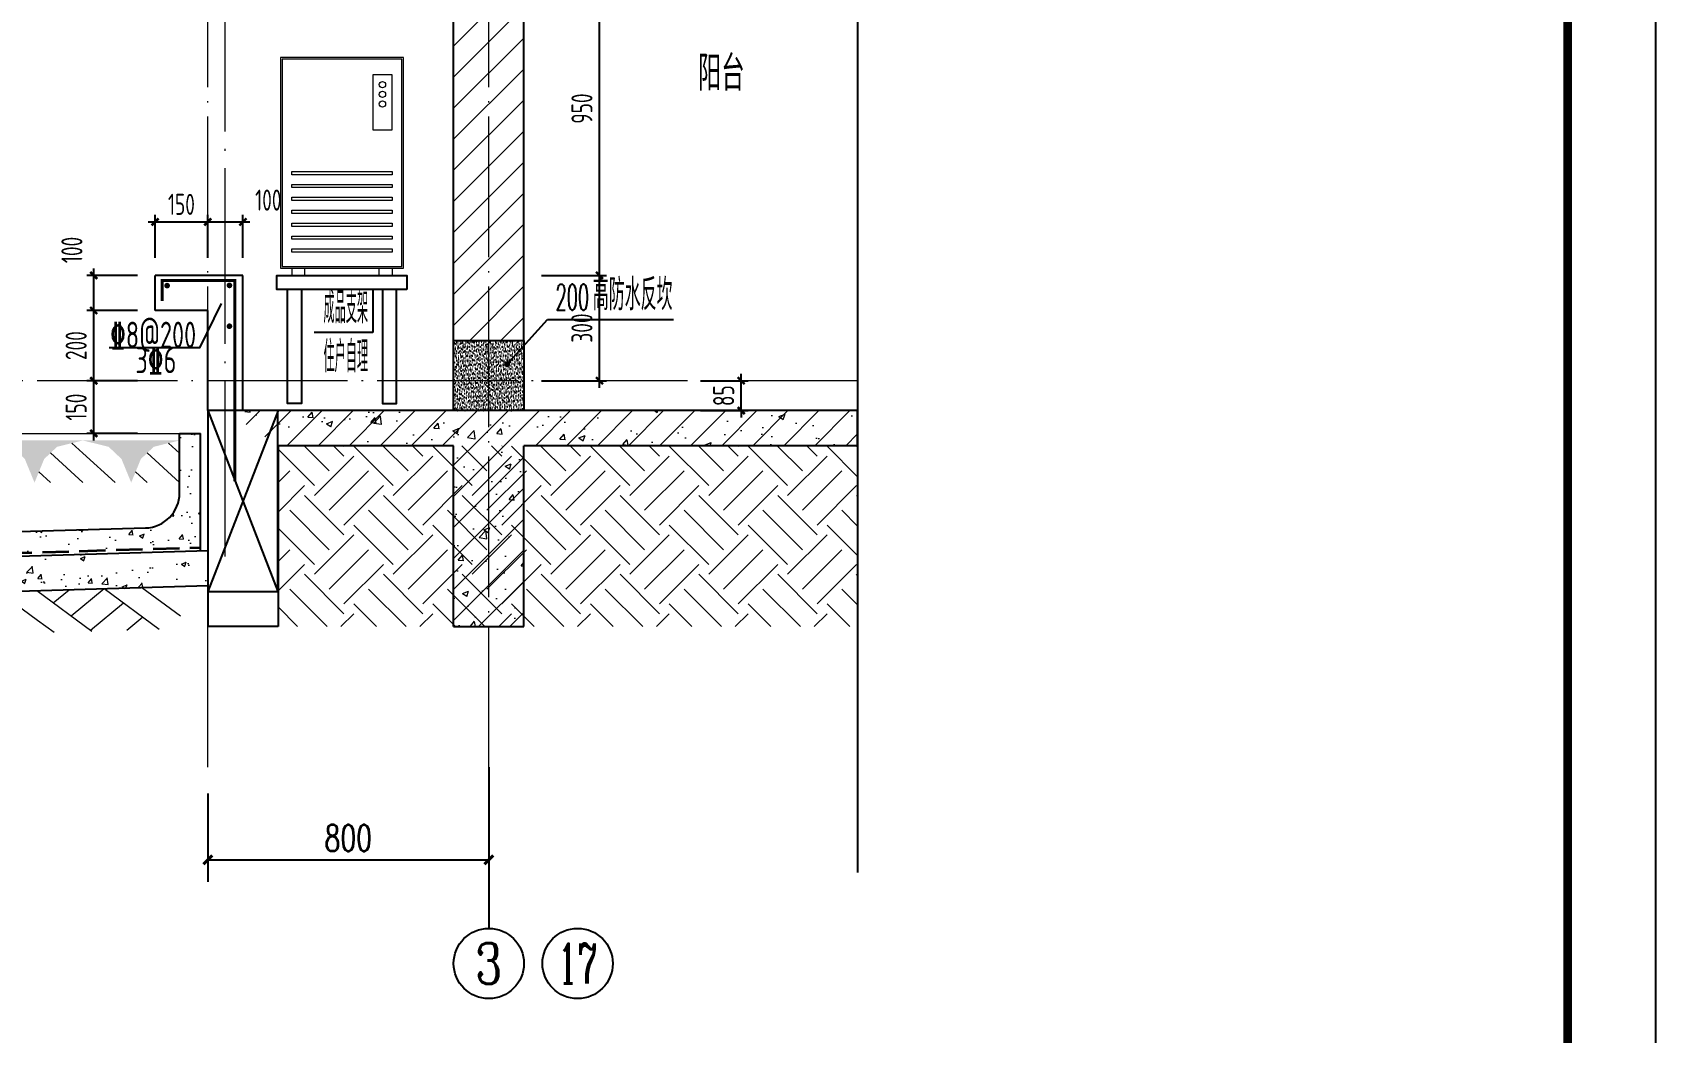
# Model space of a CAD drawing. Extents: x -1712635 to -854203, y -534641 to -21985.
# Drawn here: x -974097 to -969477, y -165747 to -162899 of the extents above; entities that cross this region are included whole.
import ezdxf
from ezdxf.enums import TextEntityAlignment as Align

# ---------------------------------------------------------------- set-up
doc = ezdxf.new("R2010")
doc.units = 0
doc.header["$LTSCALE"] = 1000
doc.linetypes.add('DASH', pattern=[0.35, 0.25, -0.1])
doc.linetypes.add('DOTE', pattern=[2.42, 2, -0.2, 0.02, -0.2])
doc.layers.get('0').update_dxf_attribs({"linetype": 'CONTINUOUS'})
doc.layers.get('Defpoints').update_dxf_attribs({"linetype": 'CONTINUOUS'})
for name, color, linetype in [('A-AXIS_TEXT', 7, 'CONTINUOUS'), ('AXIS', 3, 'CONTINUOUS'), ('COLUMN', 4, 'CONTINUOUS'), ('DIM', 2, 'CONTINUOUS'), ('DIM_IDEN', 67, 'CONTINUOUS'), ('DIM_SYMB', 3, 'CONTINUOUS'), ('PUB_TEXT', 2, 'CONTINUOUS'), ('REIN', 6, 'CONTINUOUS'), ('S-大样-砼线', 7, 'CONTINUOUS'), ('S-引出线', 40, 'CONTINUOUS'), ('TEXT', 2, 'CONTINUOUS'), ('WALL', 2, 'CONTINUOUS'), ('yichutu', 7, 'CONTINUOUS'), ('空调外机', 8, 'CONTINUOUS'), ('立面-看线', 251, 'CONTINUOUS')]:
    doc.layers.add(name, color=color, linetype=linetype)
for name, color, linetype, lineweight in [('AXIS_TEXT', 7, 'CONTINUOUS', 20), ('DOTE', 19, 'DOTE', 9), ('PUB_HATCH', 8, 'CONTINUOUS', 9), ('图框', 9, 'CONTINUOUS', 18), ('填充', 251, 'CONTINUOUS', 5), ('平面-空调室外机', 143, 'CONTINUOUS', 9), ('立面-中轮廓线', 30, 'CONTINUOUS', 35), ('粉刷', 251, 'CONTINUOUS', 9)]:
    doc.layers.add(name, color=color, linetype=linetype, lineweight=lineweight)
doc.styles.add('_TCH_AXIS', font='COMPLEX', dxfattribs={"bigfont": 'GBCBIG'})
doc.styles.add('_TCH_DIM_T3', font='SIMPLEX', dxfattribs={"width": 0.705882, "bigfont": 'GBCBIG'})
doc.styles.add('COMPLEX', font='COMPLEX')
doc.styles.add('DIM_FONT_T3', font='SIMPLEX', dxfattribs={"width": 0.705882, "bigfont": 'GBCBIG'})
doc.styles.add('TSSD_DIMENSION', font='Tssdeng.shx', dxfattribs={"width": 0.7, "bigfont": 'tssdchn.shx'})
doc.styles.add('TSSD_REIN', font='tssdeng.shx', dxfattribs={"width": 0.7, "height": 300, "bigfont": 'tssdchn.shx'})
doc.dimstyles.new('_TCH_ARCH&&25', dxfattribs={"dimtxt": 74.375, "dimasz": 25, "dimexe": 62.5, "dimexo": 75, "dimgap": 25, "dimtad": 1, "dimdec": 0, "dimzin": 0, "dimdsep": 46, "dimtxsty": '_TCH_DIM_T3', "dimblk": 'ARCHTICK', "dimcen": 0.09, "dimclrt": 7, "dimazin": 0, "dimtfac": 1, "dimtdec": 0, "dimtix": 1, "dimtmove": 2, "dimatfit": 3, "dimldrblk": 'ARCHTICK', "dimfxl": 0, "dimtolj": 1, "dimtzin": 0, "dimarcsym": 0})
doc.dimstyles.new('TSSD_20_20', dxfattribs={"dimtxt": 60, "dimasz": 20, "dimexe": 20, "dimexo": 50, "dimgap": 20, "dimtad": 1, "dimdec": 0, "dimzin": 0, "dimdsep": 46, "dimtxsty": 'TSSD_DIMENSION', "dimblk": 'ARCHTICK', "dimblk1": 'ARCHTICK', "dimblk2": 'ARCHTICK', "dimcen": 0, "dimdle": 20, "dimclrt": 7, "dimadec": 0, "dimazin": 0, "dimtfac": 1, "dimtdec": 0, "dimtix": 1, "dimtmove": 2, "dimatfit": 3, "dimfxl": 0, "dimtolj": 1, "dimtzin": 0, "dimarcsym": 0})
pattern_1 = [(50, (28072.99, 249033.25), (143.452037, -12.550427), [15, -165]), (355, (28072.99, 249033.25), (-27.750267, 150.438427), [12, -132]), (100.4514, (28084.94, 249032.2), (115.701876, 137.88791), [12.74804, -140.22842]), (46.1842, (28072.99, 249073.25), (213.44821, -33.1038), [22.5, -247.5]), (96.6356, (28090.77, 249070.5), (186.93254, 194.82357), [19.12206, -210.3426]), (351.1842, (28072.99, 249073.25), (186.93239, 194.82372), [18, -198]), (21, (28092.99, 249063.25), (119.38141, -80.52378), [15, -165]), (326, (28092.99, 249063.25), (48.663066, 145.03001), [12, -132]), (71.4514, (28102.93, 249056.54), (168.044526, 64.5061), [12.74804, -140.22842]), (37.5, (28072.986, 249033.25), (2.431971, 66.578771), [0, -130.4, 0, -134, 0, -132.5]), (7.5, (28072.986, 249033.25), (52.613907, 78.882342), [0, -76.4, 0, -127.4, 0, -50.5]), (327.5, (28028.386, 249033.25), (106.764487, -4.510974), [0, -50, 0, -156, 0, -207]), (317.5, (28008.39, 249033.25), (116.637234, 20.020996), [0, -65, 0, -103.6, 0, -147])]
pattern_2 = [(45, (-1569657.01, 4552.52), (-44.194174, 44.194174), []), (50, (-1569657.01, 4552.52), (179.315046, -15.688034), [18.75, -206.25]), (355, (-1569657.01, 4552.52), (-34.687833, 188.048033), [15, -165]), (100.4514, (-1569642.07, 4551.21), (144.627345, 172.359886), [15.93505, -175.28553]), (46.1842, (-1569657, 4602.52), (266.81026, -41.37975), [28.125, -309.375]), (96.6356, (-1569634.78, 4599.07), (233.66568, 243.52947), [23.90257, -262.92825]), (351.1842, (-1569657, 4602.52), (233.66549, 243.52965), [22.5, -247.5]), (21, (-1569632.01, 4590.02), (149.226763, -100.654723), [18.75, -206.25]), (326, (-1569632.01, 4590.02), (60.828833, 181.28751), [15, -165]), (71.4514, (-1569619.58, 4581.63), (210.055657, 80.632624), [15.93505, -175.28553]), (37.5, (-1569657.01, 4552.52), (3.039964, 83.2234635), [0, -163, 0, -167.5, 0, -165.625]), (7.5, (-1569657.01, 4552.52), (65.767384, 98.602928), [0, -95.5, 0, -159.25, 0, -63.125]), (327.5, (-1569712.76, 4552.52), (133.455609, -5.638718), [0, -62.5, 0, -195, 0, -258.75]), (317.5, (-1569737.76, 4552.52), (145.796542, 25.026246), [0, -81.25, 0, -129.5, 0, -183.75])]

# ---------------------------------------------------------------- blocks, each defined once
blk = doc.blocks.new('GFDDDDRG')
at = {"layer": '图框'}
blk.add_lwpolyline([(923309.8, -107437), (923309.8, -159999.5), (893609.8, -159999.5), (893609.8, -107437)], close=True, dxfattribs=at)
blk.add_lwpolyline([(923309.8, -107437), (923309.8, -159999.5), (893609.8, -159999.5), (893609.8, -107437)], close=True, dxfattribs=at)
at = {"layer": '图框', "const_width": 50}
blk.add_lwpolyline([(894109.8, -159499.5), (922809.8, -159499.5), (922809.8, -108687), (894109.8, -108687)], close=True, dxfattribs=at)
blk = doc.blocks.new('$LINEPAT$素土夯实')
at = {"color": 0}
for p, q in [((0, -210), (210, 0)), ((120, -300), (420, 0)), ((420, 0), (607.5, -187.5)), ((495, -300), (795, 0)), ((615, 0), (705, -90)), ((315, -105), (502.5, -292.5)), ((210, -210), (300, -300)), ((705, -300), (795, -210))]:
    blk.add_line(p, q, dxfattribs=at)
blk = doc.blocks.new('$LinePat$自然土壤')
at = {"color": 0}
for p, q in [((0, -90), (71, -19)), ((0, -300), (211, -89)), ((420, -300), (630, -90)), ((210, -300), (286, -224))]:
    blk.add_line(p, q, dxfattribs=at)
for points in [[(0, 0), (630, 0), (168, -45), (462, -45)], [(168, -45), (462, -45), (252, -132), (378, -132)], [(252, -132), (378, -132), (315, -300)]]:
    blk.add_solid(points, dxfattribs=at)
blk = doc.blocks.new('sanshui')
at = {"layer": '粉刷'}
h = blk.add_hatch(dxfattribs=at)
h.set_pattern_fill('混凝土', color=256, scale=20)
h.set_pattern_definition(pattern_1)
edge = h.paths.add_edge_path()
edge.add_line((346317.8, 427329.6), (346257.8, 427329.6))
edge.add_line((346257.8, 427329.6), (346257.8, 427160.3))
edge.add_arc((346157.8, 427160.3), 100, 271.7184, 360, ccw=False)
edge.add_line((346160.8, 427060.3), (345137.8, 427029.6))
edge.add_line((345137.8, 427029.6), (345137.8, 426969.6))
edge.add_line((345137.8, 426969.6), (346317.8, 427005))
edge.add_line((346317.8, 427005), (346317.8, 427329.6))
h = blk.add_hatch(dxfattribs=at)
h.set_pattern_fill('混凝土', color=256, scale=20)
h.set_pattern_definition(pattern_1)
h.paths.add_polyline_path([(346337.8, 426895.6), (346337.8, 426995.6), (345037.8, 426956.6), (345037.8, 426856.6)])
at = {"layer": 'COLUMN'}
for p, q in [((346257.8, 427329.6), (346317.8, 427329.6)), ((346257.8, 427160.3), (346257.8, 427329.6)), ((346317.8, 426995), (346317.8, 427329.6)), ((346160.8, 427060.3), (345137.8, 427029.6)), ((345137.8, 426959.6), (345137.8, 427029.6)), ((346338.1, 426995.6), (345037.8, 426956.6)), ((345037.8, 426856.6), (345037.8, 426956.6)), ((346338.1, 426895.6), (345037.8, 426856.6))]:
    blk.add_line(p, q, dxfattribs=at)
blk.add_arc((346157.8, 427160.3), 100, 271.7184, 0, dxfattribs=at)
at = {"layer": '立面-中轮廓线', "linetype": 'DASH', "ltscale": 0.3}
blk.add_lwpolyline([(345027.8, 426856.6), (345027.8, 426966.3), (346317.8, 427005)], dxfattribs=at)
at = {"layer": '粉刷'}
blk.add_line((344881.5, 427329.6), (346257.8, 427329.6), dxfattribs=at)
at = {"layer": '粉刷', "yscale": 0.4, "zscale": 0.4}
for name, p, xscale, rotation in [('$LinePat$自然土壤', (345156.8, 427309.6), -0.4369306507241237, 359.9999999999903), ('$LinePat$自然土壤', (345432, 427309.6), -0.4369306507241237, 359.9999999999903), ('$LinePat$自然土壤', (345707.3, 427309.6), -0.4369306507241237, 359.9999999999903), ('$LinePat$自然土壤', (345982.6, 427309.6), -0.4369306507241237, 359.9999999999903), ('$LinePat$自然土壤', (346257.8, 427309.6), -0.4369306507241237, 359.9999999999903), ('$LINEPAT$素土夯实', (345444.5, 426868.8), -0.5117605352322558, 1.718358001643932), ('$LINEPAT$素土夯实', (345851.2, 426881), -0.5117605352322558, 1.718358001643932), ('$LINEPAT$素土夯实', (346257.8, 426893.2), -0.5117605352322558, 1.718358001643932)]:
    blk.add_blockref(name, p, dxfattribs=dict(at, xscale=xscale, rotation=rotation))
blk = doc.blocks.new('kongtiao')
for p, q in [((-338.7, 49), (-338.7, -550.8)), ((11, 49), (-338.7, 49)), ((11, -550.8), (11, 49)), ((-334.1, 44.4), (-334.1, -546.2)), ((6.4, 44.4), (-334.1, 44.4)), ((6.4, -546.2), (6.4, 44.4)), ((-76.2, -0.5), (-76.2, -156.5)), ((-21.1, -0.5), (-76.2, -0.5)), ((-21.1, -156.5), (-21.1, -0.5)), ((-76.2, -156.5), (-21.1, -156.5)), ((-338.7, -550.8), (11, -550.8)), ((-334.1, -546.2), (6.4, -546.2)), ((-306.6, -550.8), (-306.6, -571.2)), ((-269.8, -571.2), (-269.8, -550.8)), ((-57.9, -571.2), (-57.9, -550.8)), ((-21.1, -550.8), (-21.1, -571.2)), ((-306.6, -571.2), (-269.8, -571.2)), ((-21.1, -571.2), (-57.9, -571.2))]:
    blk.add_line(p, q)
for points in [[(-306.6, -275.4), (-21.1, -275.4), (-21.1, -284.6), (-306.6, -284.6)], [(-306.6, -312.1), (-21.1, -312.1), (-21.1, -321.3), (-306.6, -321.3)], [(-306.6, -348.8), (-21.1, -348.8), (-21.1, -358), (-306.6, -358)], [(-306.6, -385.6), (-21.1, -385.6), (-21.1, -394.7), (-306.6, -394.7)], [(-306.6, -422.3), (-21.1, -422.3), (-21.1, -431.5), (-306.6, -431.5)], [(-306.6, -459), (-21.1, -459), (-21.1, -468.2), (-306.6, -468.2)], [(-306.6, -495.7), (-21.1, -495.7), (-21.1, -504.9), (-306.6, -504.9)]]:
    blk.add_lwpolyline(points, close=True)
for centre in [(-48.7, -28), (-48.7, -55.6), (-48.7, -83.1)]:
    blk.add_circle(centre, 9.18)
blk = doc.blocks.new('yct-1051-594-26275-14850-25-1002.0')
at = {"layer": 'yichutu', "color": 7}
blk.add_lwpolyline([(0, 0), (0, 14850), (26275, 14850), (26275, 0)], close=True, dxfattribs=at)
blk = doc.blocks.new('_ArchTick')
at = {"color": 0, "const_width": 0.35}
blk.add_lwpolyline([(-0.5, -0.5), (0.5, 0.5)], dxfattribs=at)
blk = doc.blocks.new('*D2845')
at = {"layer": 'AXIS', "color": 0, "lineweight": -2}
for p, q in [((-973597.8, -165065.5), (-973597.8, -165317.1)), ((-972797.8, -165065.5), (-972797.8, -165317.1)), ((-973597.8, -165254.6), (-972797.8, -165254.6))]:
    blk.add_line(p, q, dxfattribs=at)
at = {"layer": 'Defpoints', "color": 0}
for p in [(-973597.8, -164990.5), (-972797.8, -164990.5), (-972797.8, -165254.6)]:
    blk.add_point(p, dxfattribs=at)
at = {"layer": 'AXIS', "color": 0, "lineweight": -2, "xscale": 25, "yscale": 25, "zscale": 25, "rotation": 180}
blk.add_blockref('_ArchTick', (-973597.8, -165254.6), dxfattribs=at)
at = {"layer": 'AXIS', "color": 0, "lineweight": -2, "xscale": 25, "yscale": 25, "zscale": 25}
blk.add_blockref('_ArchTick', (-972797.8, -165254.6), dxfattribs=at)
at = {"layer": 'AXIS', "color": 7, "insert": (-973197.8, -165192.4), "char_height": 74.38, "attachment_point": 5, "style": '_TCH_DIM_T3'}
blk.add_mtext('\\A1;800', dxfattribs=at)
blk = doc.blocks.new('_AXISO')
blk.add_circle((0, 0), 0.5)
at = {"layer": 'A-AXIS_TEXT', "style": 'COMPLEX', "width": 1.041667}
blk.add_attdef('A', text='', height=0.56, dxfattribs=at).set_placement((-0.25, -0.28), (0.25, -0.28), align=Align.FIT)
blk = doc.blocks.new('A$C5D8418BC')
at = {"layer": 'REIN'}
blk.add_lwpolyline([(150.9, 827.1, 9, 9, 0), (150.9, 885.3, 9, 9, 0), (357.8, 885.3, 9, 9, 0), (357.8, 313.8, 9, 9, 0)], format="xyseb", dxfattribs=at)
at = {"layer": 'REIN', "const_width": 8}
for points in [[(161.2, 870.9, 1), (169.2, 870.9, 1)], [(338.6, 871.5, 1), (346.6, 871.5, 1)], [(338.6, 755.3, 1), (346.6, 755.3, 1)]]:
    blk.add_lwpolyline(points, format="xyb", close=True, dxfattribs=at)
at = {"layer": 'S-大样-砼线'}
for p, q in [((280.8, 515), (480.8, 0)), ((480.9, 515), (280.9, 0))]:
    blk.add_line(p, q, dxfattribs=at)
blk.add_lwpolyline([(480.8, 515), (280.8, 515), (280.8, 0), (480.8, 0)], close=True, dxfattribs=at)
at = {"layer": 'S-引出线'}
blk.add_lwpolyline([(318.6, 820.3), (257, 693.9), (0, 693.9)], dxfattribs=at)
at = {"layer": 'TEXT', "style": 'TSSD_REIN', "width": 0.7}
for s, p in [('%%1328@200', (2.7, 693.2)), ('3%%1326', (75, 621.6))]:
    blk.add_text(s, height=75, rotation=0, dxfattribs=at).set_placement(p)
blk = doc.blocks.new('20210902.15310781')
at = {"layer": 'DOTE', "color": 1, "linetype": 'DOTE', "ltscale": 0.2}
for p, q in [((86029, -133245.9), (86029, -113645.9)), ((86829, -133245.9), (86829, -113645.9)), ((87879, -132145.9), (84878.9, -132145.9))]:
    blk.add_line(p, q, dxfattribs=at)
at = {"layer": 'DOTE', "ltscale": 0.25}
blk.add_line((86079, -132645.9), (86079, -116832.2), dxfattribs=at)
blk = doc.blocks.new('*D3872')
at = {"layer": 'Defpoints', "color": 0}
for p in [(-972245.1, -163890.5), (-972079.2, -163890.5), (-972245.1, -163975.5)]:
    blk.add_point(p, dxfattribs=at)
at = {"layer": 'DIM', "color": 0, "lineweight": -2}
for p, q in [((-972079.2, -163890.5), (-972079.2, -163870.5)), ((-972195.1, -163890.5), (-972059.2, -163890.5)), ((-972079.2, -163975.5), (-972079.2, -163890.5)), ((-972195.1, -163975.5), (-972059.2, -163975.5)), ((-972079.2, -163975.5), (-972079.2, -163995.5))]:
    blk.add_line(p, q, dxfattribs=at)
at = {"layer": 'DIM', "color": 0, "lineweight": -2, "xscale": 20, "yscale": 20, "zscale": 20}
for p, rotation in [((-972079.2, -163890.5), 270), ((-972079.2, -163975.5), 90)]:
    blk.add_blockref('_ArchTick', p, dxfattribs=dict(at, rotation=rotation))
at = {"layer": 'DIM', "color": 7, "insert": (-972129.2, -163933), "char_height": 60, "attachment_point": 5, "rotation": 90, "style": 'TSSD_DIMENSION'}
blk.add_mtext('\\A1;85', dxfattribs=at)
blk = doc.blocks.new('*D3878')
at = {"layer": 'Defpoints', "color": 0}
for p in [(-972697.8, -162640.5), (-972482.6, -162640.5), (-972697.8, -163590.5)]:
    blk.add_point(p, dxfattribs=at)
at = {"layer": 'DIM', "color": 0, "lineweight": -2}
for p, q in [((-972482.6, -163610.5), (-972482.6, -162620.5)), ((-972647.8, -162640.5), (-972462.6, -162640.5)), ((-972647.8, -163590.5), (-972462.6, -163590.5))]:
    blk.add_line(p, q, dxfattribs=at)
at = {"layer": 'DIM', "color": 0, "lineweight": -2, "xscale": 20, "yscale": 20, "zscale": 20}
for p, rotation in [((-972482.6, -162640.5), 90), ((-972482.6, -163590.5), 270)]:
    blk.add_blockref('_ArchTick', p, dxfattribs=dict(at, rotation=rotation))
at = {"layer": 'DIM', "color": 7, "insert": (-972532.6, -163115.5), "char_height": 60, "attachment_point": 5, "rotation": 90, "style": 'TSSD_DIMENSION'}
blk.add_mtext('\\A1;950', dxfattribs=at)
blk = doc.blocks.new('*D3879')
at = {"layer": 'Defpoints', "color": 0}
for p in [(-972697.8, -163590.5), (-972482.6, -163590.5), (-972697.8, -163890.5)]:
    blk.add_point(p, dxfattribs=at)
at = {"layer": 'DIM', "color": 0, "lineweight": -2}
for p, q in [((-972647.8, -163590.5), (-972462.6, -163590.5)), ((-972482.6, -163910.5), (-972482.6, -163570.5)), ((-972647.8, -163890.5), (-972462.6, -163890.5))]:
    blk.add_line(p, q, dxfattribs=at)
at = {"layer": 'DIM', "color": 0, "lineweight": -2, "xscale": 20, "yscale": 20, "zscale": 20}
for p, rotation in [((-972482.6, -163590.5), 90), ((-972482.6, -163890.5), 270)]:
    blk.add_blockref('_ArchTick', p, dxfattribs=dict(at, rotation=rotation))
at = {"layer": 'DIM', "color": 7, "insert": (-972532.6, -163740.5), "char_height": 60, "attachment_point": 5, "rotation": 90, "style": 'TSSD_DIMENSION'}
blk.add_mtext('\\A1;300', dxfattribs=at)
blk = doc.blocks.new('*D3880')
at = {"layer": 'Defpoints', "color": 0}
for p in [(-973597.8, -163438.2), (-973747.8, -163590.5), (-973597.8, -163590.5)]:
    blk.add_point(p, dxfattribs=at)
at = {"layer": 'DIM', "color": 0, "lineweight": -2}
for p, q in [((-973747.8, -163540.5), (-973747.8, -163418.2)), ((-973597.8, -163540.5), (-973597.8, -163418.2)), ((-973767.8, -163438.2), (-973577.8, -163438.2))]:
    blk.add_line(p, q, dxfattribs=at)
at = {"layer": 'DIM', "color": 0, "lineweight": -2, "xscale": 20, "yscale": 20, "zscale": 20, "rotation": 180}
blk.add_blockref('_ArchTick', (-973747.8, -163438.2), dxfattribs=at)
at = {"layer": 'DIM', "color": 0, "lineweight": -2, "xscale": 20, "yscale": 20, "zscale": 20}
blk.add_blockref('_ArchTick', (-973597.8, -163438.2), dxfattribs=at)
at = {"layer": 'DIM', "color": 7, "insert": (-973672.8, -163388.2), "char_height": 60, "attachment_point": 5, "style": 'TSSD_DIMENSION'}
blk.add_mtext('\\A1;150', dxfattribs=at)
blk = doc.blocks.new('*D3881')
at = {"layer": 'Defpoints', "color": 0}
for p in [(-973497.8, -163438.2), (-973597.8, -163590.5), (-973497.8, -163590.5)]:
    blk.add_point(p, dxfattribs=at)
at = {"layer": 'DIM', "color": 0, "lineweight": -2}
for p, q in [((-973597.8, -163540.5), (-973597.8, -163418.2)), ((-973497.8, -163540.5), (-973497.8, -163418.2)), ((-973617.8, -163438.2), (-973477.8, -163438.2))]:
    blk.add_line(p, q, dxfattribs=at)
at = {"layer": 'DIM', "color": 0, "lineweight": -2, "xscale": 20, "yscale": 20, "zscale": 20, "rotation": 180}
blk.add_blockref('_ArchTick', (-973597.8, -163438.2), dxfattribs=at)
at = {"layer": 'DIM', "color": 0, "lineweight": -2, "xscale": 20, "yscale": 20, "zscale": 20}
blk.add_blockref('_ArchTick', (-973497.8, -163438.2), dxfattribs=at)
at = {"layer": 'DIM', "color": 7, "insert": (-973425.4, -163376), "char_height": 60, "attachment_point": 5, "style": 'TSSD_DIMENSION'}
blk.add_mtext('\\A1;100', dxfattribs=at)
blk = doc.blocks.new('*D3882')
at = {"layer": 'Defpoints', "color": 0}
for p in [(-973922.4, -163590.5), (-973747.8, -163590.5), (-973747.8, -163690.5)]:
    blk.add_point(p, dxfattribs=at)
at = {"layer": 'DIM', "color": 0, "lineweight": -2}
for p, q in [((-973797.8, -163590.5), (-973942.4, -163590.5)), ((-973922.4, -163710.5), (-973922.4, -163570.5)), ((-973797.8, -163690.5), (-973942.4, -163690.5))]:
    blk.add_line(p, q, dxfattribs=at)
at = {"layer": 'DIM', "color": 0, "lineweight": -2, "xscale": 20, "yscale": 20, "zscale": 20}
for p, rotation in [((-973922.4, -163590.5), 90), ((-973922.4, -163690.5), 270)]:
    blk.add_blockref('_ArchTick', p, dxfattribs=dict(at, rotation=rotation))
at = {"layer": 'DIM', "color": 7, "insert": (-973984.6, -163518.1), "char_height": 60, "attachment_point": 5, "rotation": 90, "style": 'TSSD_DIMENSION'}
blk.add_mtext('\\A1;100', dxfattribs=at)
blk = doc.blocks.new('*D3883')
at = {"layer": 'Defpoints', "color": 0}
for p in [(-973922.4, -163690.5), (-973747.8, -163690.5), (-973747.8, -163890.5)]:
    blk.add_point(p, dxfattribs=at)
at = {"layer": 'DIM', "color": 0, "lineweight": -2}
for p, q in [((-973797.8, -163690.5), (-973942.4, -163690.5)), ((-973922.4, -163910.5), (-973922.4, -163670.5)), ((-973797.8, -163890.5), (-973942.4, -163890.5))]:
    blk.add_line(p, q, dxfattribs=at)
at = {"layer": 'DIM', "color": 0, "lineweight": -2, "xscale": 20, "yscale": 20, "zscale": 20}
for p, rotation in [((-973922.4, -163690.5), 90), ((-973922.4, -163890.5), 270)]:
    blk.add_blockref('_ArchTick', p, dxfattribs=dict(at, rotation=rotation))
at = {"layer": 'DIM', "color": 7, "insert": (-973972.4, -163790.5), "char_height": 60, "attachment_point": 5, "rotation": 90, "style": 'TSSD_DIMENSION'}
blk.add_mtext('\\A1;200', dxfattribs=at)
blk = doc.blocks.new('*D3884')
at = {"layer": 'Defpoints', "color": 0}
for p in [(-973922.4, -163890.5), (-973747.8, -163890.5), (-973747.8, -164040.5)]:
    blk.add_point(p, dxfattribs=at)
at = {"layer": 'DIM', "color": 0, "lineweight": -2}
for p, q in [((-973922.4, -164060.5), (-973922.4, -163870.5)), ((-973797.8, -163890.5), (-973942.4, -163890.5)), ((-973797.8, -164040.5), (-973942.4, -164040.5))]:
    blk.add_line(p, q, dxfattribs=at)
at = {"layer": 'DIM', "color": 0, "lineweight": -2, "xscale": 20, "yscale": 20, "zscale": 20}
for p, rotation in [((-973922.4, -163890.5), 90), ((-973922.4, -164040.5), 270)]:
    blk.add_blockref('_ArchTick', p, dxfattribs=dict(at, rotation=rotation))
at = {"layer": 'DIM', "color": 7, "insert": (-973972.4, -163965.5), "char_height": 60, "attachment_point": 5, "rotation": 90, "style": 'TSSD_DIMENSION'}
blk.add_mtext('\\A1;150', dxfattribs=at)

msp = doc.modelspace()

# ---------------------------------------------------------------- hatches: boundary and pattern name
at = {"layer": 'PUB_HATCH'}
h = msp.add_hatch(dxfattribs=at)
h.set_pattern_fill('普通砖', color=256, scale=25, style=0)
h.set_pattern_definition([(45, (-1569657.01, 4597.395), (-44.1941915, 44.1941915), [])])
h.paths.add_polyline_path([(-972697.81, -163775.52), (-972697.81, -162640.52), (-972897.81, -162640.52), (-972897.81, -163775.52)])
h = msp.add_hatch(dxfattribs=at)
h.set_pattern_fill('钢筋混凝土', color=256, scale=25, style=0)
h.set_pattern_definition(pattern_2)
h.paths.add_polyline_path([(-972797.81, -164042.18), (-972797.81, -163975.52), (-973497.81, -163975.52), (-973497.81, -164008.85), (-973397.81, -164075.51), (-972897.81, -164075.51)])
h = msp.add_hatch(dxfattribs=at)
h.set_pattern_fill('钢筋混凝土', color=256, scale=25, style=0)
h.set_pattern_definition(pattern_2)
h.paths.add_polyline_path([(-971747.81, -163975.52), (-972797.81, -163975.52), (-972797.81, -164042.18), (-972697.81, -164075.51), (-971747.81, -164075.51)])
h = msp.add_hatch(dxfattribs=at)
h.set_pattern_fill('钢筋混凝土', color=256, scale=25, style=0)
h.set_pattern_definition(pattern_2)
h.paths.add_polyline_path([(-972697.81, -164590.52), (-972697.81, -164075.51), (-972797.81, -164042.18), (-972897.81, -164075.51), (-972897.81, -164590.52)])
at = {"layer": '填充'}
h = msp.add_hatch(dxfattribs=at)
h.set_pattern_fill('EARTH', color=250, scale=50, angle=45, style=0)
h.set_pattern_definition([(45, (-1838906.89, -37904.43), (0, 224.506403), [158.75, -158.75]), (45, (-1838948.99, -37862.34), (0, 224.506403), [158.75, -158.75]), (45, (-1838991.08, -37820.24), (0, 224.506403), [158.75, -158.75]), (135, (-1838991.08, -37792.18), (-224.506403, 0), [158.75, -158.75]), (135, (-1838948.99, -37750.08), (-224.506403, 0), [158.75, -158.75]), (135, (-1838906.89, -37707.99), (-224.506403, 0), [158.75, -158.75])])
h.paths.add_polyline_path([(-973397.81, -164590.5), (-971747.81, -164590.53), (-971747.81, -164075.53), (-973397.81, -164075.5)])
at = {"layer": '立面-看线'}
h = msp.add_hatch(dxfattribs=at)
h.set_pattern_fill('碎沙', color=256, scale=4)
h.set_pattern_definition([(37.5, (-1773951.054, -549337.4675), (-0.32000626, 9.78826475), [0, -7.7216, 0, -8.636, 0, -8.255]), (7.5, (-1773951.054, -549337.467), (8.99046566, 14.33650201), [0, -4.1656, 0, -6.9596, 0, -2.667]), (327.5, (-1773957.302, -549337.4675), (15.819847405, 0.02874369), [0, -2.54, 0, -9.144, 0, -11.938]), (317.5, (-1773957.302, -549337.467), (15.27112905, 4.45858647), [0, -1.27, 0, -5.9944, 0, -6.858])])
h.paths.add_polyline_path([(-972897.81, -163975.52), (-972697.81, -163975.52), (-972697.81, -163775.52), (-972897.81, -163775.52)])

# ---------------------------------------------------------------- linework, layer by layer
at = {"layer": 'AXIS'}
msp.add_line((-972797.81, -164990.52), (-972797.81, -165449.91), dxfattribs=at)
msp.add_circle((-972545.01, -165549.91), 100, dxfattribs=at)
at = {"layer": 'DIM'}
for p, q in [((-973128.15, -163630.52), (-973128.15, -163752.97)), ((-973128.15, -163752.97), (-973294.68, -163752.97))]:
    msp.add_line(p, q, dxfattribs=at)
at = {"layer": 'DIM_IDEN'}
for p, q in [((-972745.37, -163843.23), (-972631, -163715.98)), ((-972631, -163715.98), (-972272.45, -163715.98))]:
    msp.add_line(p, q, dxfattribs=at)
at = {"layer": 'DIM_IDEN', "const_width": 8.33}
msp.add_lwpolyline([(-972748.16, -163846.33, 1), (-972742.59, -163840.13, 1)], format="xyb", close=True, dxfattribs=at)
at = {"layer": 'DIM_SYMB'}
msp.add_lwpolyline([(-971747.81, -145970.52), (-971747.81, -155602.39), (-971695.31, -155621.5), (-971800.31, -155640.01), (-971747.81, -155658.64), (-971747.81, -165290.52)], dxfattribs=at)
at = {"layer": 'WALL'}
for p, q in [((-972897.81, -163775.52), (-972897.81, -162640.52)), ((-972697.81, -163775.52), (-972697.81, -162640.52)), ((-973497.81, -163590.5), (-973747.81, -163590.5)), ((-973747.81, -163690.5), (-973747.81, -163590.5)), ((-973497.81, -163975.52), (-973497.81, -163590.5)), ((-973597.81, -163690.5), (-973747.81, -163690.5)), ((-973597.81, -163975.52), (-973597.81, -163690.5)), ((-972897.81, -163775.52), (-972697.81, -163775.52)), ((-973597.81, -163975.52), (-973597.81, -164590.52)), ((-972797.81, -163975.52), (-973497.81, -163975.52)), ((-971747.81, -163975.52), (-972797.81, -163975.52)), ((-971747.81, -164075.51), (-971747.81, -163975.52)), ((-973397.81, -164075.51), (-973397.81, -164590.52)), ((-972897.81, -164075.51), (-973397.81, -164075.51)), ((-972897.81, -164590.52), (-972897.81, -164075.51)), ((-972697.81, -164590.52), (-972697.81, -164075.51)), ((-971747.81, -164075.51), (-972697.81, -164075.51)), ((-973397.81, -164590.52), (-973597.81, -164590.52)), ((-972897.81, -164590.52), (-972697.81, -164590.52))]:
    msp.add_line(p, q, dxfattribs=at)
msp.add_lwpolyline([(-972897.81, -163775.52), (-972697.81, -163775.52), (-972697.81, -163975.52), (-972897.81, -163975.52)], close=True, dxfattribs=at)
at = {"layer": '空调外机', "linetype": 'Continuous'}
msp.add_lwpolyline([(-973030.8, -163630.52), (-973400.8, -163630.52), (-973400.8, -163590.52), (-973030.8, -163590.52)], close=True, dxfattribs=at)
for points in [[(-973330.8, -163630.52), (-973330.8, -163955.52), (-973370.8, -163955.52), (-973370.8, -163630.52)], [(-973100.8, -163630.52), (-973100.8, -163955.52), (-973060.8, -163955.52), (-973060.8, -163630.52)]]:
    msp.add_lwpolyline(points, dxfattribs=at)

# ---------------------------------------------------------------- block references
at = {"xscale": 0.5, "yscale": 0.5, "zscale": 0.5}
msp.add_blockref('GFDDDDRG', (-1431131.4, -89164.01), dxfattribs=at)
msp.add_blockref('sanshui', (-1319935.94, -591370.15))
at = {"layer": 'AXIS'}
ref = msp.add_blockref('_AXISO', (-972797.81, -165549.91), dxfattribs=dict(at, xscale=200, yscale=200, zscale=200))
ref.add_attrib('A', '3', dxfattribs={"layer": 'AXIS_TEXT', "height": 116.49, "style": '_TCH_AXIS'}).set_placement((-972836.64, -165608.15), (-972758.99, -165608.15), align=Align.FIT)
at = {"layer": 'DOTE'}
msp.add_blockref('20210902.15310781', (-1059626.86, -31744.62), dxfattribs=at)
at = {"layer": 'TEXT'}
msp.add_blockref('A$C5D8418BC', (-973878.66, -164490.53), dxfattribs=at)
at = {"layer": 'yichutu', "rotation": 270}
msp.add_blockref('yct-1051-594-26275-14850-25-1002.0', (-984326.51, -142882.49), dxfattribs=at)
at = {"layer": '平面-空调室外机'}
msp.add_blockref('kongtiao', (-973051.96, -163019.36), dxfattribs=at)

# ---------------------------------------------------------------- texts
at = {"layer": 'AXIS_TEXT', "style": '_TCH_AXIS', "width": 0.724138}
msp.add_text('17', height=113.137, dxfattribs=at).set_placement((-972601.58, -165606.48), (-972488.44, -165606.48), align=Align.FIT)
at = {"layer": 'PUB_TEXT'}
for s, height, style, width, p in [('阳台', 100, 'TSSD_REIN', 0.7, (-972202.48, -163064.89)), ('高防水反坎', 89.362, 'DIM_FONT_T3', 0.705882, (-972501.74, -163689.73)), ('成品支架', 89.362, '_TCH_DIM_T3', 0.494118, (-973268.43, -163726.72)), ('200', 74.375, 'DIM_FONT_T3', 0.49827, (-972607.62, -163689.73)), ('住户自理', 89.362, '_TCH_DIM_T3', 0.494118, (-973268.43, -163866.72))]:
    msp.add_text(s, height=height, dxfattribs=dict(at, style=style, width=width)).set_placement(p)

# ---------------------------------------------------------------- dimensions: what is measured, and where the dimension line sits
at = {"layer": 'AXIS'}
dim = msp.add_aligned_dim(p1=(-973597.81, -164990.52), p2=(-972797.81, -164990.52), distance=-264.03, dimstyle='_TCH_ARCH&&25', dxfattribs=at)
dim.commit()
dim.dimension.update_dxf_attribs({"geometry": '*D2845', "text_midpoint": (-973197.81, -165192.36)})
at = {"layer": 'DIM'}
for p1, p2, distance, picture, middle in [((-972697.81, -163590.52), (-972697.81, -162640.52), -215.2, '*D3878', (-972532.61, -163115.52)), ((-973747.81, -163590.5), (-973597.81, -163590.5), 152.32, '*D3880', (-973672.81, -163388.18)), ((-972697.81, -163890.52), (-972697.81, -163590.52), -215.2, '*D3879', (-972532.61, -163740.52)), ((-973747.81, -163890.52), (-973747.81, -163690.53), 174.61, '*D3883', (-973972.42, -163790.52)), ((-973747.81, -164040.52), (-973747.81, -163890.52), 174.61, '*D3884', (-973972.42, -163965.52)), ((-972245.14, -163975.52), (-972245.14, -163890.52), -165.96, '*D3872', (-972129.18, -163933.02))]:
    dim = msp.add_aligned_dim(p1=p1, p2=p2, distance=distance, dimstyle='TSSD_20_20', dxfattribs=at)
    dim.commit()
    dim.dimension.update_dxf_attribs({"geometry": picture, "text_midpoint": middle})
for base, p1, p2, angle, picture, middle in [((-973497.81, -163438.18), (-973597.81, -163590.5), (-973497.81, -163590.5), 360, '*D3881', (-973425.4, -163375.99)), ((-973922.42, -163590.53), (-973747.81, -163690.53), (-973747.81, -163590.53), 90, '*D3882', (-973984.61, -163518.11))]:
    dim = msp.add_linear_dim(base=base, p1=p1, p2=p2, angle=angle, dimstyle='TSSD_20_20', dxfattribs=at)
    dim.commit()
    dim.dimension.update_dxf_attribs({"geometry": picture, "text_midpoint": middle, "dimtype": 161})

doc.saveas('drawing.dxf')
